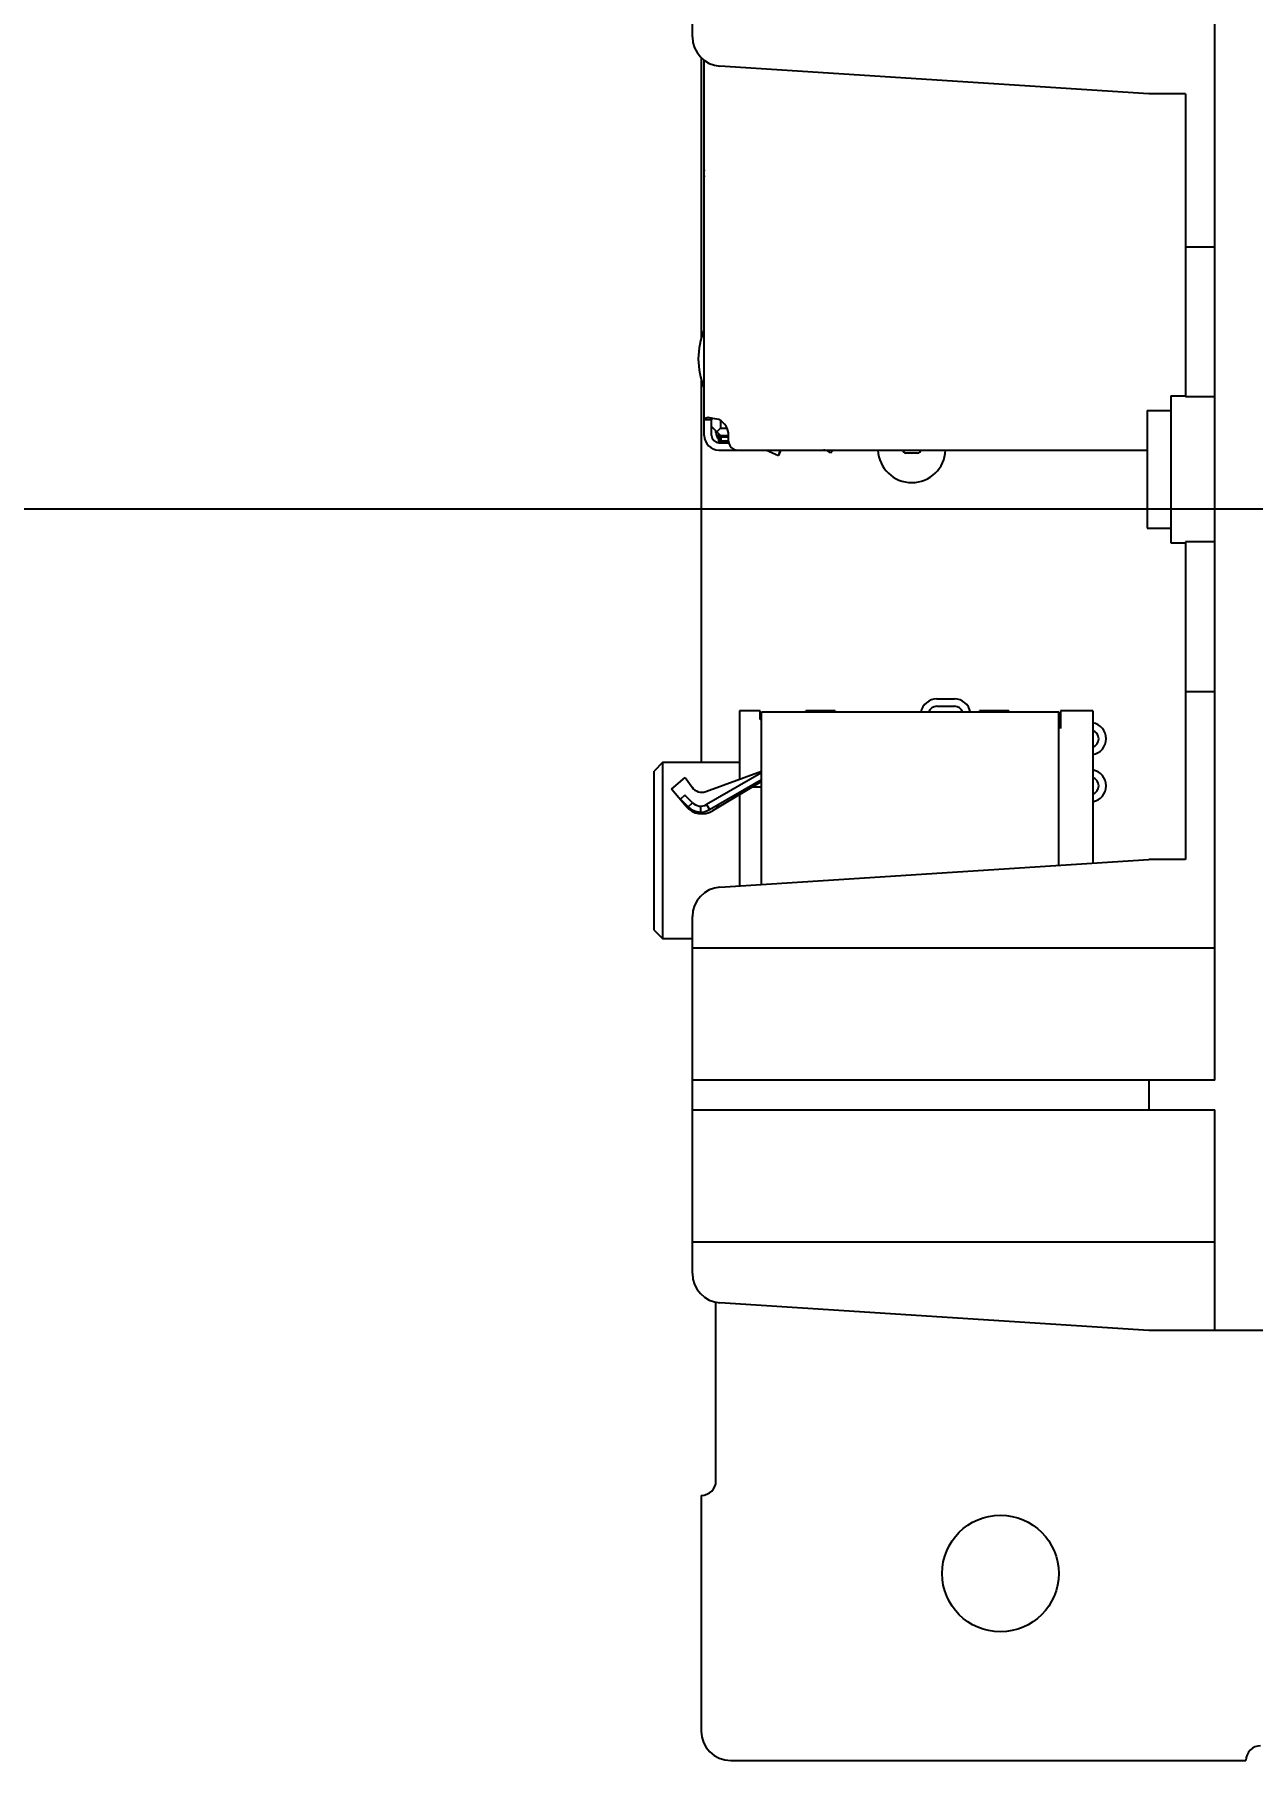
# Model space of a CAD drawing. Header units: millimetres. Extents: x 0 to 841, y 0 to 594.
# Drawn here: x 98.6 to 139.9, y 323.7 to 382.4 of the extents above; entities that cross this region are included whole.
import ezdxf

# ---------------------------------------------------------------- set-up
doc = ezdxf.new("R2010")
doc.units = ezdxf.units.MM
doc.header["$LTSCALE"] = 46.255
doc.layers.get('0').update_dxf_attribs({"linetype": 'CONTINUOUS'})
doc.layers.add('ASSEM_MEM', color=7, linetype='CONTINUOUS')
doc.styles.get("Standard").update_dxf_attribs({"font": 'txt', "width": 0.8})
doc.dimstyles.new('DIMSTYLE_1', dxfattribs={"dimtxt": 3, "dimasz": 2.1, "dimexe": 2, "dimexo": 1, "dimgap": 0.75, "dimtad": 1, "dimzin": 0, "dimdsep": 46, "dimtxsty": 'STANDARD', "dimblk": '_FILLED', "dimblk1": '_FILLED', "dimblk2": '_FILLED', "dimcen": 0.09, "dimazin": 0, "dimtp": 0.01, "dimtm": 0.01, "dimtfac": 1, "dimtofl": 0, "dimtmove": 0, "dimatfit": 3, "dimldrblk": '_FILLED', "dimfxl": 1, "dimtolj": 1, "dimtzin": 0, "dimarcsym": 0})

# ---------------------------------------------------------------- blocks, each defined once
blk = doc.blocks.new('_FILLED')
at = {"color": 0, "linetype": 'BYBLOCK'}
blk.add_solid([(0, 0), (-1, 0.167), (-1, -0.167)], dxfattribs=at)
blk = doc.blocks.new('*D4')
at = {"color": 7, "linetype": 'CONTINUOUS'}
for p, q in [((117.227, 496.74), (78.187, 496.74)), ((80.187, 496.74), (80.187, 431.49)), ((80.187, 366.24), (80.187, 431.49)), ((269.527, 366.24), (78.187, 366.24))]:
    blk.add_line(p, q, dxfattribs=at)
at = {"color": 7, "linetype": 'CONTINUOUS', "xscale": 2.1, "yscale": 2.1, "zscale": 2.1}
for p, rotation in [((80.187, 496.74), 90), ((80.187, 366.24), 270)]:
    blk.add_blockref('_FILLED', p, dxfattribs=dict(at, rotation=rotation))
at = {"color": 7, "linetype": 'CONTINUOUS', "insert": (76.437, 431.964), "char_height": 3, "width": 14.4, "attachment_point": 2, "rotation": 90, "line_spacing_factor": 0.9}
blk.add_mtext('130.50', dxfattribs=at)
blk = doc.blocks.new('*D5')
at = {"color": 7, "linetype": 'CONTINUOUS'}
for p, q in [((118.227, 497.74), (118.227, 522.819)), ((270.527, 367.24), (270.527, 522.819)), ((118.227, 520.819), (194.377, 520.819)), ((270.527, 520.819), (194.377, 520.819))]:
    blk.add_line(p, q, dxfattribs=at)
at = {"color": 7, "linetype": 'CONTINUOUS', "xscale": 2.1, "yscale": 2.1, "zscale": 2.1, "rotation": 180}
blk.add_blockref('_FILLED', (118.227, 520.819), dxfattribs=at)
at = {"color": 7, "linetype": 'CONTINUOUS', "xscale": 2.1, "yscale": 2.1, "zscale": 2.1}
blk.add_blockref('_FILLED', (270.527, 520.819), dxfattribs=at)
at = {"color": 7, "linetype": 'CONTINUOUS', "insert": (202.494, 524.569), "char_height": 3, "width": 14.4, "attachment_point": 2, "line_spacing_factor": 0.9}
blk.add_mtext('152.30', dxfattribs=at)

msp = doc.modelspace()

# ---------------------------------------------------------------- linework, layer by layer
at = {"color": 7, "linetype": 'CONTINUOUS'}
for p, q in [((120.927, 382.278), (120.927, 394.403)), ((138.672, 346.84), (138.672, 387.84)), ((136.427, 380.34), (121.863, 381.28)), ((137.672, 380.34), (136.427, 380.34)), ((137.672, 380.34), (137.672, 370.058)), ((137.672, 375.14), (138.672, 375.14)), ((137.172, 370.09), (137.172, 365.09)), ((137.172, 370.09), (137.672, 370.09)), ((137.672, 370.058), (138.672, 370.058)), ((136.372, 369.59), (136.372, 365.59)), ((136.372, 369.59), (137.172, 369.59)), ((136.372, 365.59), (137.172, 365.59)), ((137.172, 365.09), (137.672, 365.09)), ((137.672, 365.123), (137.672, 354.34)), ((138.672, 365.123), (137.672, 365.123)), ((137.672, 360.04), (138.672, 360.04)), ((121.863, 353.401), (136.427, 354.34)), ((137.672, 354.34), (136.427, 354.34)), ((120.927, 340.278), (120.927, 352.403)), ((120.927, 351.34), (138.672, 351.34)), ((138.672, 346.84), (120.927, 346.84)), ((136.427, 346.84), (136.427, 345.84)), ((120.927, 345.84), (138.672, 345.84)), ((138.672, 338.34), (138.672, 345.84)), ((138.672, 341.34), (120.927, 341.34)), ((136.427, 338.34), (121.863, 339.28)), ((141.172, 338.34), (136.427, 338.34))]:
    msp.add_line(p, q, dxfattribs=at)
for centre, start, end in [((121.927, 382.278), 180, 266.30861), ((121.927, 352.403), 93.69139, 180), ((121.927, 340.278), 180, 266.30861)]:
    msp.add_arc(centre, 1, start, end, dxfattribs=at)
at = {"layer": 'ASSEM_MEM', "color": 7, "linetype": 'CONTINUOUS'}
for p, q in [((121.227, 381.579), (121.227, 372.017)), ((121.327, 368.74), (121.327, 381.482)), ((121.327, 377.755), (121.315, 377.679)), ((121.315, 377.679), (121.315, 377.602)), ((121.315, 377.602), (121.327, 377.526)), ((121.227, 370.663), (121.227, 357.64)), ((121.327, 369.286), (121.577, 369.286)), ((121.459, 369.348), (121.387, 369.327)), ((121.565, 369.324), (121.459, 369.348)), ((121.691, 369.3), (121.565, 369.324)), ((121.611, 369.315), (121.577, 369.322)), ((121.585, 369.307), (121.577, 369.286)), ((121.577, 368.74), (121.577, 369.286)), ((121.591, 369.313), (121.585, 369.307)), ((121.827, 369.276), (121.691, 369.3)), ((121.877, 368.74), (121.577, 369.04)), ((121.727, 368.84), (121.727, 368.89)), ((121.877, 368.99), (121.752, 368.865)), ((121.827, 368.49), (121.827, 368.79)), ((121.877, 369.242), (121.877, 368.99)), ((121.877, 368.99), (122.096, 368.99)), ((121.877, 368.74), (122.157, 368.741)), ((121.877, 368.49), (121.877, 368.74)), ((121.877, 368.74), (122.157, 368.74)), ((121.877, 368.69), (122.157, 368.69)), ((121.894, 368.69), (121.894, 368.54)), ((122.076, 368.69), (122.076, 368.741)), ((122.157, 368.54), (122.157, 368.74)), ((121.827, 368.49), (122.076, 368.49)), ((121.827, 368.24), (136.372, 368.24)), ((122.157, 368.54), (121.877, 368.54)), ((122.076, 368.49), (122.076, 368.54)), ((122.077, 368.49), (122.165, 368.49)), ((123.44, 368.24), (123.845, 368.058)), ((123.896, 368.24), (123.845, 368.058)), ((123.906, 368.195), (123.845, 368.058)), ((123.896, 368.24), (123.886, 368.204)), ((123.912, 368.24), (123.906, 368.195)), ((125.611, 368.15), (125.692, 368.24)), ((128.577, 368.14), (128.177, 368.14)), ((122.527, 359.39), (122.527, 357.065)), ((123.227, 359.39), (122.527, 359.39)), ((123.227, 359.09), (123.227, 359.39)), ((123.277, 353.492), (123.277, 359.34)), ((133.377, 359.34), (123.277, 359.34)), ((124.777, 359.34), (124.777, 359.39)), ((125.777, 359.39), (124.777, 359.39)), ((125.777, 359.39), (125.777, 359.34)), ((129.227, 359.79), (129.827, 359.79)), ((129.227, 359.54), (129.827, 359.54)), ((130.677, 359.34), (130.677, 359.39)), ((131.677, 359.39), (130.677, 359.39)), ((131.677, 359.39), (131.677, 359.34)), ((133.377, 354.144), (133.377, 359.34)), ((133.427, 359.39), (133.427, 358.79)), ((134.527, 359.39), (133.427, 359.39)), ((134.527, 359.39), (134.527, 354.218)), ((123.277, 359.09), (123.227, 359.09)), ((133.427, 359.09), (133.377, 359.09)), ((119.927, 357.64), (119.627, 357.34)), ((119.927, 351.64), (119.927, 357.64)), ((119.927, 357.64), (122.527, 357.64)), ((119.627, 351.94), (119.627, 357.34)), ((120.219, 356.73), (120.683, 357.12)), ((120.683, 357.12), (120.913, 356.792)), ((121.377, 356.646), (123.277, 357.338)), ((123.277, 357.283), (121.409, 356.205)), ((121.509, 356.031), (123.277, 357.052)), ((123.277, 356.986), (121.614, 355.986)), ((120.717, 356.137), (120.219, 356.73)), ((120.668, 356.527), (120.526, 356.385)), ((120.785, 356.127), (120.526, 356.385)), ((120.926, 356.268), (120.668, 356.527)), ((122.527, 356.535), (122.527, 353.444)), ((123.277, 356.79), (122.952, 356.79)), ((120.774, 356.137), (120.716, 356.137)), ((120.785, 356.127), (120.926, 356.268)), ((121.209, 355.951), (121.209, 356.151)), ((121.409, 356.205), (121.509, 356.031)), ((121.865, 356.137), (121.692, 356.137)), ((119.627, 351.94), (119.927, 351.64)), ((120.927, 351.64), (119.927, 351.64)), ((121.727, 333.24), (121.727, 339.28)), ((121.227, 332.74), (121.227, 324.74)), ((122.227, 323.74), (139.727, 323.74))]:
    msp.add_line(p, q, dxfattribs=at)
msp.add_lwpolyline([(121.459, 369.348), (121.387, 369.327), (121.342, 369.307), (121.327, 369.286)], dxfattribs=at)
msp.add_circle((131.387, 330.09), 1.98, dxfattribs=at)
for centre, radius, start, end in [((123.729, 371.34), 2.602, 158.05595, 201.94417), ((121.557, 368.74), 0.6, 0, 63.25632), ((121.827, 368.74), 0.5, 180, 270), ((121.827, 368.74), 0.25, 180, 270), ((122.077, 368.84), 0.35, 180, 223.68825), ((122.457, 368.54), 0.3, 180, 270), ((125.377, 367.89), 0.35, 74.54859, 90), ((125.377, 367.89), 0.35, 47.97537, 74.54859), ((128.377, 368.29), 1.15, 182.49244, 357.50756), ((128.177, 368.24), 0.1, 180, 270), ((128.577, 368.24), 0.1, 270, 360), ((129.227, 359.24), 0.55, 90, 169.52329), ((129.227, 359.24), 0.3, 90, 160.52461), ((129.827, 359.24), 0.55, 10.47671, 90), ((129.827, 359.24), 0.3, 19.47539, 90), ((134.427, 358.44), 0.55, 280.47788, 79.52212), ((134.427, 358.44), 0.3, 289.47307, 70.52693), ((134.427, 358.44), 0.3, 286.66089, 289.47307), ((134.427, 356.84), 0.55, 280.47788, 79.52212), ((134.427, 356.84), 0.3, 289.47307, 70.52693), ((121.24, 357.022), 0.4, 215.06412, 289.99862), ((134.427, 356.84), 0.3, 286.66089, 289.47307), ((121.253, 356.586), 0.7, 219.98577, 301), ((121.209, 356.551), 0.6, 225, 300), ((121.209, 356.551), 0.4, 225, 300), ((121.227, 333.24), 0.5, 270, 360), ((122.227, 324.74), 1, 180, 270), ((140.227, 323.74), 0.5, 90, 180)]:
    msp.add_arc(centre, radius, start, end, dxfattribs=at)

# ---------------------------------------------------------------- dimensions: what is measured, and where the dimension line sits
at = {"color": 7, "linetype": 'CONTINUOUS'}
dim = msp.add_linear_dim(base=(270.527, 520.819), p1=(118.227, 496.74), p2=(270.527, 366.24), dimstyle='DIMSTYLE_1', dxfattribs=at)
dim.commit()
dim.dimension.update_dxf_attribs({"geometry": '*D5', "text_midpoint": (202.794, 520.819), "dimtype": 160})
dim = msp.add_linear_dim(base=(80.187, 496.74), p1=(270.527, 366.24), p2=(118.227, 496.74), angle=90, dimstyle='DIMSTYLE_1', dxfattribs=at)
dim.commit()
dim.dimension.update_dxf_attribs({"geometry": '*D4', "text_midpoint": (80.187, 432.264), "dimtype": 160})

doc.saveas('drawing.dxf')
